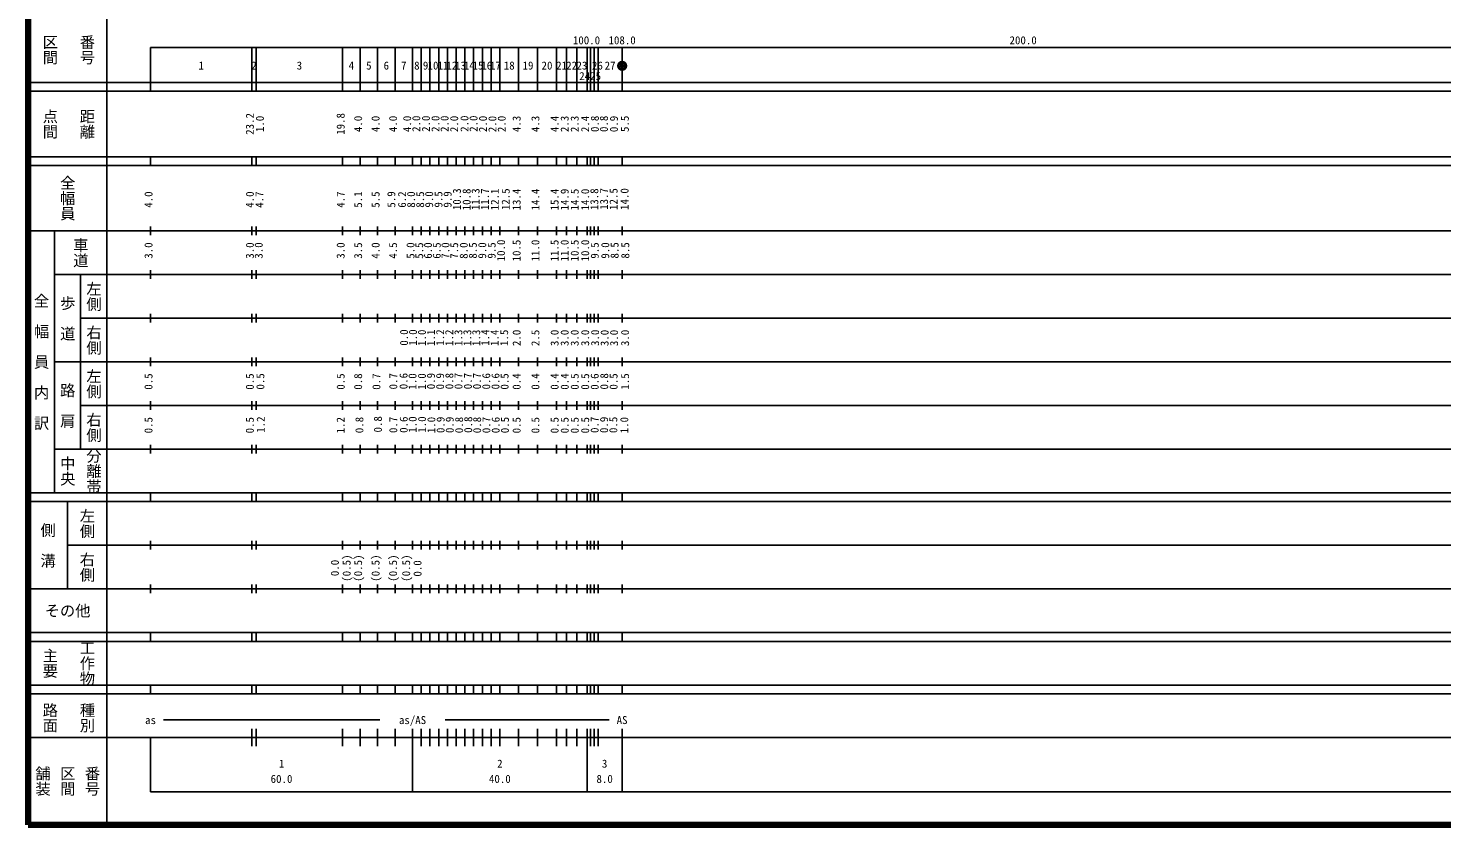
# Model space of a CAD drawing. Units: millimetres on the paper, enlarged 1000 times. Extents: x 40000 to 680000, y 20000 to 380000.
# Drawn here: x 40000 to 363711, y 20000 to 202409 of the extents above; entities that cross this region are included whole.
import ezdxf
from ezdxf.enums import TextEntityAlignment as Align

# ---------------------------------------------------------------- set-up
doc = ezdxf.new("R2010")
doc.units = ezdxf.units.MM
doc.header["$LTSCALE"] = 1000
for name, color, linetype, lineweight in [('M-BGD', 7, 'Continuous', 25), ('M-TTL', 2, 'Continuous', 140), ('M-TTL-BAND', 7, 'Continuous', 25)]:
    doc.layers.add(name, color=color, linetype=linetype, lineweight=lineweight)
doc.styles.add('@ＭＳ ゴシック', font='')
doc.styles.add('ＭＳ ゴシック', font='')
doc.styles.get('@ＭＳ ゴシック').set_extended_font_data('@MS Gothic')
doc.styles.get('ＭＳ ゴシック').set_extended_font_data('MS Gothic')

msp = doc.modelspace()

# ---------------------------------------------------------------- linework, layer by layer
at = {"layer": 'M-BGD'}
for radius in [995, 725, 425, 155]:
    msp.add_circle((176000, 193815), radius, dxfattribs=at)
at = {"layer": 'M-TTL'}
for p, q in [((40000, 380000), (40000, 20000)), ((40000, 20000), (680000, 20000))]:
    msp.add_line(p, q, dxfattribs=at)
at = {"layer": 'M-TTL-BAND'}
for p, q in [((58000, 370000), (58000, 20000)), ((68000, 198000), (579000, 198000)), ((68000, 198000), (68000, 188000)), ((91200, 188000), (91200, 198000)), ((92200, 188000), (92200, 198000)), ((112000, 188000), (112000, 198000)), ((116000, 188000), (116000, 198000)), ((120000, 188000), (120000, 198000)), ((124000, 188000), (124000, 198000)), ((128000, 188000), (128000, 198000)), ((130000, 188000), (130000, 198000)), ((132000, 188000), (132000, 198000)), ((134000, 188000), (134000, 198000)), ((136000, 188000), (136000, 198000)), ((138000, 188000), (138000, 198000)), ((140000, 188000), (140000, 198000)), ((142000, 188000), (142000, 198000)), ((144000, 188000), (144000, 198000)), ((146000, 188000), (146000, 198000)), ((148000, 188000), (148000, 198000)), ((152300, 188000), (152300, 198000)), ((156600, 188000), (156600, 198000)), ((161000, 188000), (161000, 198000)), ((163300, 188000), (163300, 198000)), ((165600, 188000), (165600, 198000)), ((168000, 188000), (168000, 198000)), ((168800, 188000), (168800, 198000)), ((169600, 188000), (169600, 198000)), ((170500, 188000), (170500, 198000)), ((176000, 188000), (176000, 198000)), ((40000, 190000), (579000, 190000)), ((40000, 188000), (579000, 188000)), ((40000, 173000), (579000, 173000)), ((68000, 171000), (68000, 173000)), ((91200, 171000), (91200, 173000)), ((92200, 171000), (92200, 173000)), ((112000, 171000), (112000, 173000)), ((116000, 171000), (116000, 173000)), ((120000, 171000), (120000, 173000)), ((124000, 171000), (124000, 173000)), ((128000, 171000), (128000, 173000)), ((130000, 171000), (130000, 173000)), ((132000, 171000), (132000, 173000)), ((134000, 171000), (134000, 173000)), ((136000, 171000), (136000, 173000)), ((138000, 171000), (138000, 173000)), ((140000, 171000), (140000, 173000)), ((142000, 171000), (142000, 173000)), ((144000, 171000), (144000, 173000)), ((146000, 171000), (146000, 173000)), ((148000, 171000), (148000, 173000)), ((152300, 171000), (152300, 173000)), ((156600, 171000), (156600, 173000)), ((161000, 171000), (161000, 173000)), ((163300, 171000), (163300, 173000)), ((165600, 171000), (165600, 173000)), ((168000, 171000), (168000, 173000)), ((168800, 171000), (168800, 173000)), ((169600, 171000), (169600, 173000)), ((170500, 171000), (170500, 173000)), ((176000, 171000), (176000, 173000)), ((40000, 171000), (579000, 171000)), ((40000, 156000), (579000, 156000)), ((46000, 96000), (46000, 156000)), ((68000, 155000), (68000, 157000)), ((91200, 155000), (91200, 157000)), ((92200, 155000), (92200, 157000)), ((112000, 155000), (112000, 157000)), ((116000, 155000), (116000, 157000)), ((120000, 155000), (120000, 157000)), ((124000, 155000), (124000, 157000)), ((128000, 155000), (128000, 157000)), ((130000, 155000), (130000, 157000)), ((132000, 155000), (132000, 157000)), ((134000, 155000), (134000, 157000)), ((136000, 155000), (136000, 157000)), ((138000, 155000), (138000, 157000)), ((140000, 155000), (140000, 157000)), ((142000, 155000), (142000, 157000)), ((144000, 155000), (144000, 157000)), ((146000, 155000), (146000, 157000)), ((148000, 155000), (148000, 157000)), ((152300, 155000), (152300, 157000)), ((156600, 155000), (156600, 157000)), ((161000, 155000), (161000, 157000)), ((163300, 155000), (163300, 157000)), ((165600, 155000), (165600, 157000)), ((168000, 155000), (168000, 157000)), ((168800, 155000), (168800, 157000)), ((169600, 155000), (169600, 157000)), ((170500, 155000), (170500, 157000)), ((176000, 155000), (176000, 157000)), ((46000, 146000), (579000, 146000)), ((52000, 146000), (52000, 106000)), ((68000, 145000), (68000, 147000)), ((91200, 145000), (91200, 147000)), ((92200, 145000), (92200, 147000)), ((112000, 145000), (112000, 147000)), ((116000, 145000), (116000, 147000)), ((120000, 145000), (120000, 147000)), ((124000, 145000), (124000, 147000)), ((128000, 145000), (128000, 147000)), ((130000, 145000), (130000, 147000)), ((132000, 145000), (132000, 147000)), ((134000, 145000), (134000, 147000)), ((136000, 145000), (136000, 147000)), ((138000, 145000), (138000, 147000)), ((140000, 145000), (140000, 147000)), ((142000, 145000), (142000, 147000)), ((144000, 145000), (144000, 147000)), ((146000, 145000), (146000, 147000)), ((148000, 145000), (148000, 147000)), ((152300, 145000), (152300, 147000)), ((156600, 145000), (156600, 147000)), ((161000, 145000), (161000, 147000)), ((163300, 145000), (163300, 147000)), ((165600, 145000), (165600, 147000)), ((168000, 145000), (168000, 147000)), ((168800, 145000), (168800, 147000)), ((169600, 145000), (169600, 147000)), ((170500, 145000), (170500, 147000)), ((176000, 145000), (176000, 147000)), ((52000, 136000), (579000, 136000)), ((68000, 135000), (68000, 137000)), ((91200, 135000), (91200, 137000)), ((92200, 135000), (92200, 137000)), ((112000, 135000), (112000, 137000)), ((116000, 135000), (116000, 137000)), ((120000, 135000), (120000, 137000)), ((124000, 135000), (124000, 137000)), ((128000, 135000), (128000, 137000)), ((130000, 135000), (130000, 137000)), ((132000, 135000), (132000, 137000)), ((134000, 135000), (134000, 137000)), ((136000, 135000), (136000, 137000)), ((138000, 135000), (138000, 137000)), ((140000, 135000), (140000, 137000)), ((142000, 135000), (142000, 137000)), ((144000, 135000), (144000, 137000)), ((146000, 135000), (146000, 137000)), ((148000, 135000), (148000, 137000)), ((152300, 135000), (152300, 137000)), ((156600, 135000), (156600, 137000)), ((161000, 135000), (161000, 137000)), ((163300, 135000), (163300, 137000)), ((165600, 135000), (165600, 137000)), ((168000, 135000), (168000, 137000)), ((168800, 135000), (168800, 137000)), ((169600, 135000), (169600, 137000)), ((170500, 135000), (170500, 137000)), ((176000, 135000), (176000, 137000)), ((68000, 125000), (68000, 127000)), ((91200, 125000), (91200, 127000)), ((92200, 125000), (92200, 127000)), ((112000, 125000), (112000, 127000)), ((116000, 125000), (116000, 127000)), ((120000, 125000), (120000, 127000)), ((124000, 125000), (124000, 127000)), ((128000, 125000), (128000, 127000)), ((130000, 125000), (130000, 127000)), ((132000, 125000), (132000, 127000)), ((134000, 125000), (134000, 127000)), ((136000, 125000), (136000, 127000)), ((138000, 125000), (138000, 127000)), ((140000, 125000), (140000, 127000)), ((142000, 125000), (142000, 127000)), ((144000, 125000), (144000, 127000)), ((146000, 125000), (146000, 127000)), ((148000, 125000), (148000, 127000)), ((152300, 125000), (152300, 127000)), ((156600, 125000), (156600, 127000)), ((161000, 125000), (161000, 127000)), ((163300, 125000), (163300, 127000)), ((165600, 125000), (165600, 127000)), ((168000, 125000), (168000, 127000)), ((168800, 125000), (168800, 127000)), ((169600, 125000), (169600, 127000)), ((170500, 125000), (170500, 127000)), ((176000, 125000), (176000, 127000)), ((46000, 126000), (579000, 126000)), ((68000, 115000), (68000, 117000)), ((91200, 115000), (91200, 117000)), ((92200, 115000), (92200, 117000)), ((112000, 115000), (112000, 117000)), ((116000, 115000), (116000, 117000)), ((120000, 115000), (120000, 117000)), ((124000, 115000), (124000, 117000)), ((128000, 115000), (128000, 117000)), ((130000, 115000), (130000, 117000)), ((132000, 115000), (132000, 117000)), ((134000, 115000), (134000, 117000)), ((136000, 115000), (136000, 117000)), ((138000, 115000), (138000, 117000)), ((140000, 115000), (140000, 117000)), ((142000, 115000), (142000, 117000)), ((144000, 115000), (144000, 117000)), ((146000, 115000), (146000, 117000)), ((148000, 115000), (148000, 117000)), ((152300, 115000), (152300, 117000)), ((156600, 115000), (156600, 117000)), ((161000, 115000), (161000, 117000)), ((163300, 115000), (163300, 117000)), ((165600, 115000), (165600, 117000)), ((168000, 115000), (168000, 117000)), ((168800, 115000), (168800, 117000)), ((169600, 115000), (169600, 117000)), ((170500, 115000), (170500, 117000)), ((176000, 115000), (176000, 117000)), ((52000, 116000), (579000, 116000)), ((68000, 105000), (68000, 107000)), ((91200, 105000), (91200, 107000)), ((92200, 105000), (92200, 107000)), ((112000, 105000), (112000, 107000)), ((116000, 105000), (116000, 107000)), ((120000, 105000), (120000, 107000)), ((124000, 105000), (124000, 107000)), ((128000, 105000), (128000, 107000)), ((130000, 105000), (130000, 107000)), ((132000, 105000), (132000, 107000)), ((134000, 105000), (134000, 107000)), ((136000, 105000), (136000, 107000)), ((138000, 105000), (138000, 107000)), ((140000, 105000), (140000, 107000)), ((142000, 105000), (142000, 107000)), ((144000, 105000), (144000, 107000)), ((146000, 105000), (146000, 107000)), ((148000, 105000), (148000, 107000)), ((152300, 105000), (152300, 107000)), ((156600, 105000), (156600, 107000)), ((161000, 105000), (161000, 107000)), ((163300, 105000), (163300, 107000)), ((165600, 105000), (165600, 107000)), ((168000, 105000), (168000, 107000)), ((168800, 105000), (168800, 107000)), ((169600, 105000), (169600, 107000)), ((170500, 105000), (170500, 107000)), ((176000, 105000), (176000, 107000)), ((46000, 106000), (579000, 106000)), ((40000, 96000), (579000, 96000)), ((40000, 94000), (579000, 94000)), ((49000, 94000), (49000, 74000)), ((68000, 94000), (68000, 96000)), ((91200, 94000), (91200, 96000)), ((92200, 94000), (92200, 96000)), ((112000, 94000), (112000, 96000)), ((116000, 94000), (116000, 96000)), ((120000, 94000), (120000, 96000)), ((124000, 94000), (124000, 96000)), ((128000, 94000), (128000, 96000)), ((130000, 94000), (130000, 96000)), ((132000, 94000), (132000, 96000)), ((134000, 94000), (134000, 96000)), ((136000, 94000), (136000, 96000)), ((138000, 94000), (138000, 96000)), ((140000, 94000), (140000, 96000)), ((142000, 94000), (142000, 96000)), ((144000, 94000), (144000, 96000)), ((146000, 94000), (146000, 96000)), ((148000, 94000), (148000, 96000)), ((152300, 94000), (152300, 96000)), ((156600, 94000), (156600, 96000)), ((161000, 94000), (161000, 96000)), ((163300, 94000), (163300, 96000)), ((165600, 94000), (165600, 96000)), ((168000, 94000), (168000, 96000)), ((168800, 94000), (168800, 96000)), ((169600, 94000), (169600, 96000)), ((170500, 94000), (170500, 96000)), ((176000, 94000), (176000, 96000)), ((68000, 83000), (68000, 85000)), ((91200, 83000), (91200, 85000)), ((92200, 83000), (92200, 85000)), ((112000, 83000), (112000, 85000)), ((116000, 83000), (116000, 85000)), ((120000, 83000), (120000, 85000)), ((124000, 83000), (124000, 85000)), ((128000, 83000), (128000, 85000)), ((130000, 83000), (130000, 85000)), ((132000, 83000), (132000, 85000)), ((134000, 83000), (134000, 85000)), ((136000, 83000), (136000, 85000)), ((138000, 83000), (138000, 85000)), ((140000, 83000), (140000, 85000)), ((142000, 83000), (142000, 85000)), ((144000, 83000), (144000, 85000)), ((146000, 83000), (146000, 85000)), ((148000, 83000), (148000, 85000)), ((152300, 83000), (152300, 85000)), ((156600, 83000), (156600, 85000)), ((161000, 83000), (161000, 85000)), ((163300, 83000), (163300, 85000)), ((165600, 83000), (165600, 85000)), ((168000, 83000), (168000, 85000)), ((168800, 83000), (168800, 85000)), ((169600, 83000), (169600, 85000)), ((170500, 83000), (170500, 85000)), ((176000, 83000), (176000, 85000)), ((49000, 84000), (579000, 84000)), ((68000, 73000), (68000, 75000)), ((91200, 73000), (91200, 75000)), ((92200, 73000), (92200, 75000)), ((112000, 73000), (112000, 75000)), ((116000, 73000), (116000, 75000)), ((120000, 73000), (120000, 75000)), ((124000, 73000), (124000, 75000)), ((128000, 73000), (128000, 75000)), ((130000, 73000), (130000, 75000)), ((132000, 73000), (132000, 75000)), ((134000, 73000), (134000, 75000)), ((136000, 73000), (136000, 75000)), ((138000, 73000), (138000, 75000)), ((140000, 73000), (140000, 75000)), ((142000, 73000), (142000, 75000)), ((144000, 73000), (144000, 75000)), ((146000, 73000), (146000, 75000)), ((148000, 73000), (148000, 75000)), ((152300, 73000), (152300, 75000)), ((156600, 73000), (156600, 75000)), ((161000, 73000), (161000, 75000)), ((163300, 73000), (163300, 75000)), ((165600, 73000), (165600, 75000)), ((168000, 73000), (168000, 75000)), ((168800, 73000), (168800, 75000)), ((169600, 73000), (169600, 75000)), ((170500, 73000), (170500, 75000)), ((176000, 73000), (176000, 75000)), ((40000, 74000), (579000, 74000)), ((40000, 64000), (579000, 64000)), ((40000, 62000), (579000, 62000)), ((68000, 62000), (68000, 64000)), ((91200, 62000), (91200, 64000)), ((92200, 62000), (92200, 64000)), ((112000, 62000), (112000, 64000)), ((116000, 62000), (116000, 64000)), ((120000, 62000), (120000, 64000)), ((124000, 62000), (124000, 64000)), ((128000, 62000), (128000, 64000)), ((130000, 62000), (130000, 64000)), ((132000, 62000), (132000, 64000)), ((134000, 62000), (134000, 64000)), ((136000, 62000), (136000, 64000)), ((138000, 62000), (138000, 64000)), ((140000, 62000), (140000, 64000)), ((142000, 62000), (142000, 64000)), ((144000, 62000), (144000, 64000)), ((146000, 62000), (146000, 64000)), ((148000, 62000), (148000, 64000)), ((152300, 62000), (152300, 64000)), ((156600, 62000), (156600, 64000)), ((161000, 62000), (161000, 64000)), ((163300, 62000), (163300, 64000)), ((165600, 62000), (165600, 64000)), ((168000, 62000), (168000, 64000)), ((168800, 62000), (168800, 64000)), ((169600, 62000), (169600, 64000)), ((170500, 62000), (170500, 64000)), ((176000, 62000), (176000, 64000)), ((40000, 52000), (579000, 52000)), ((68000, 50000), (68000, 52000)), ((91200, 50000), (91200, 52000)), ((92200, 50000), (92200, 52000)), ((112000, 50000), (112000, 52000)), ((116000, 50000), (116000, 52000)), ((120000, 50000), (120000, 52000)), ((124000, 50000), (124000, 52000)), ((128000, 50000), (128000, 52000)), ((130000, 50000), (130000, 52000)), ((132000, 50000), (132000, 52000)), ((134000, 50000), (134000, 52000)), ((136000, 50000), (136000, 52000)), ((138000, 50000), (138000, 52000)), ((140000, 50000), (140000, 52000)), ((142000, 50000), (142000, 52000)), ((144000, 50000), (144000, 52000)), ((146000, 50000), (146000, 52000)), ((148000, 50000), (148000, 52000)), ((152300, 50000), (152300, 52000)), ((156600, 50000), (156600, 52000)), ((161000, 50000), (161000, 52000)), ((163300, 50000), (163300, 52000)), ((165600, 50000), (165600, 52000)), ((168000, 50000), (168000, 52000)), ((168800, 50000), (168800, 52000)), ((169600, 50000), (169600, 52000)), ((170500, 50000), (170500, 52000)), ((176000, 50000), (176000, 52000)), ((40000, 50000), (579000, 50000)), ((71000, 44000), (120500, 44000)), ((135500, 44000), (173000, 44000)), ((40000, 40000), (579000, 40000)), ((68000, 40000), (68000, 27500)), ((91200, 38000), (91200, 42000)), ((92200, 38000), (92200, 42000)), ((112000, 38000), (112000, 42000)), ((116000, 38000), (116000, 42000)), ((120000, 38000), (120000, 42000)), ((124000, 38000), (124000, 42000)), ((128000, 27500), (128000, 42000)), ((130000, 38000), (130000, 42000)), ((132000, 38000), (132000, 42000)), ((134000, 38000), (134000, 42000)), ((136000, 38000), (136000, 42000)), ((138000, 38000), (138000, 42000)), ((140000, 38000), (140000, 42000)), ((142000, 38000), (142000, 42000)), ((144000, 38000), (144000, 42000)), ((146000, 38000), (146000, 42000)), ((148000, 38000), (148000, 42000)), ((152300, 38000), (152300, 42000)), ((156600, 38000), (156600, 42000)), ((161000, 38000), (161000, 42000)), ((163300, 38000), (163300, 42000)), ((165600, 38000), (165600, 42000)), ((168000, 27500), (168000, 42000)), ((168800, 38000), (168800, 42000)), ((169600, 38000), (169600, 42000)), ((170500, 38000), (170500, 42000)), ((176000, 27500), (176000, 42000)), ((68000, 27500), (579000, 27500))]:
    msp.add_line(p, q, dxfattribs=at)

# ---------------------------------------------------------------- texts
at = {"layer": 'M-TTL-BAND', "style": '@ＭＳ ゴシック'}
for s, p in [('番号', (53500, 197500)), ('区間', (45000, 197500)), ('点間', (45000, 180500)), ('距離', (53500, 180500)), ('全幅員', (49000, 163500)), ('車道', (52000, 151000)), ('左側', (55000, 141000)), ('全\u3000幅\u3000員\u3000内\u3000訳', (43000, 126000)), ('歩\u3000道', (49000, 136000)), ('右側', (55000, 131000)), ('左側', (55000, 121000)), ('路\u3000肩', (49000, 116000)), ('右側', (55000, 111000)), ('中央', (49000, 101000)), ('分離帯', (55000, 101000)), ('左側', (53500, 89000)), ('側\u3000溝', (44500, 84000)), ('右側', (53500, 79000)), ('工作物', (53500, 57000)), ('主要', (45000, 57000)), ('路面', (45000, 44500)), ('種別', (53500, 44500)), ('舗装', (43333, 30000)), ('区間', (49000, 30000)), ('番号', (54667, 30000))]:
    msp.add_text(s, height=2566, rotation=270, dxfattribs=at).set_placement(p, align=Align.MIDDLE_CENTER)
at = {"layer": 'M-TTL-BAND', "style": 'ＭＳ ゴシック'}
for s, p in [('100.0', (167844, 198195)), ('108.0', (176000, 198195)), ('200.0', (267844, 198195)), ('1', (79600, 192405)), ('2', (91700, 192405)), ('3', (102100, 192405)), ('4', (114000, 192405)), ('5', (118000, 192405)), ('6', (122000, 192405)), ('7', (126000, 192405)), ('8', (129000, 192405)), ('9', (131000, 192405)), ('10', (132689, 192405)), ('11', (135000, 192405)), ('12', (137000, 192405)), ('13', (139000, 192405)), ('14', (141000, 192405)), ('15', (143000, 192405)), ('16', (145000, 192405)), ('17', (147000, 192405)), ('18', (150150, 192405)), ('19', (154450, 192405)), ('20', (158800, 192405)), ('21', (162150, 192405)), ('22', (164450, 192405)), ('23', (166800, 192405)), ('26', (170339, 192405)), ('27', (173250, 192405)), ('24', (167436, 190000)), ('25', (169917, 190000)), ('as', (68000, 42500)), ('as/AS', (128000, 42500)), ('AS', (176000, 42500)), ('1', (98000, 32523)), ('2', (148000, 32523)), ('3', (172000, 32523)), ('60.0', (98000, 29033)), ('40.0', (148000, 29033)), ('8.0', (172000, 29033))]:
    msp.add_text(s, height=1833, dxfattribs=at).set_placement(p, align=Align.BOTTOM_CENTER)
for s, p in [('23.2', (92200, 180500)), ('1.0', (94506, 180504)), ('19.8', (113000, 180500)), ('4.0', (117000, 180500)), ('4.0', (121000, 180500)), ('4.0', (125000, 180500)), ('4.0', (128231, 180504)), ('2.0', (130315, 180537)), ('2.0', (132533, 180537)), ('2.0', (134717, 180537)), ('2.0', (136800, 180537)), ('2.0', (139000, 180500)), ('2.0', (141360, 180551)), ('2.0', (143436, 180551)), ('2.0', (145594, 180497)), ('2.0', (147752, 180469)), ('2.0', (149882, 180497)), ('4.3', (153300, 180500)), ('4.3', (157600, 180500)), ('4.4', (162000, 180500)), ('2.3', (164300, 180500)), ('2.3', (166600, 180500)), ('2.4', (169000, 180500)), ('0.8', (171216, 180519)), ('0.8', (173288, 180519)), ('0.9', (175589, 180493)), ('5.5', (178089, 180519)), ('10.3', (139631, 163251)), ('10.8', (141850, 163209)), ('11.3', (143902, 163251)), ('11.7', (146038, 163251)), ('12.1', (148300, 163209)), ('12.5', (150800, 163251)), ('13.4', (153300, 163174)), ('14.4', (157600, 163174)), ('15.4', (162000, 163174)), ('14.9', (164300, 163174)), ('14.5', (166600, 163174)), ('14.0', (169000, 163174)), ('13.8', (171097, 163249)), ('13.7', (173314, 163322)), ('12.5', (175506, 163297)), ('14.0', (178015, 163297)), ('4.0', (69000, 163174)), ('4.0', (92200, 163174)), ('4.7', (94403, 163156)), ('4.7', (113000, 163174)), ('5.1', (117000, 163174)), ('5.5', (121000, 163174)), ('5.9', (124605, 163200)), ('6.2', (127064, 163182)), ('8.0', (129133, 163182)), ('8.5', (131202, 163182)), ('9.0', (133266, 163209)), ('9.5', (135401, 163209)), ('9.9', (137495, 163209)), ('3.0', (69000, 151500)), ('3.0', (92200, 151500)), ('3.0', (94231, 151513)), ('3.0', (113000, 151500)), ('3.5', (117000, 151500)), ('4.0', (121000, 151500)), ('4.5', (125000, 151500)), ('5.0', (129000, 151500)), ('5.5', (131000, 151500)), ('6.0', (133000, 151500)), ('6.5', (135000, 151500)), ('7.0', (137000, 151500)), ('7.5', (139000, 151500)), ('8.0', (141184, 151487)), ('8.5', (143272, 151520)), ('9.0', (145426, 151520)), ('9.5', (147581, 151520)), ('10.0', (149735, 151520)), ('10.5', (153300, 151500)), ('11.0', (157600, 151500)), ('11.5', (162000, 151500)), ('11.0', (164300, 151500)), ('10.5', (166600, 151500)), ('10.0', (169000, 151500)), ('9.5', (171196, 151514)), ('9.0', (173603, 151514)), ('8.5', (175742, 151540)), ('8.5', (178191, 151524)), ('0.0', (127509, 131581)), ('1.0', (129561, 131581)), ('1.0', (131612, 131534)), ('1.1', (133687, 131534)), ('1.2', (135786, 131581)), ('1.2', (137862, 131534)), ('1.3', (139961, 131534)), ('1.3', (142012, 131534)), ('1.3', (144045, 131522)), ('1.4', (146126, 131544)), ('1.4', (148251, 131522)), ('1.5', (150443, 131522)), ('2.0', (153300, 131500)), ('2.5', (157600, 131500)), ('3.0', (162000, 131500)), ('3.0', (164300, 131500)), ('3.0', (166600, 131500)), ('3.0', (169000, 131500)), ('3.0', (171270, 131515)), ('3.0', (173451, 131480)), ('3.0', (175615, 131480)), ('3.0', (178139, 131492)), ('0.5', (69000, 121500)), ('0.5', (92200, 121500)), ('0.5', (94611, 121530)), ('0.5', (113000, 121500)), ('0.8', (117000, 121500)), ('0.7', (121189, 121490)), ('0.7', (125050, 121565)), ('0.6', (127403, 121604)), ('1.0', (129447, 121526)), ('1.0', (131606, 121526)), ('0.9', (133689, 121604)), ('0.9', (135772, 121565)), ('0.8', (137893, 121604)), ('0.7', (139975, 121604)), ('0.7', (142135, 121604)), ('0.7', (144218, 121604)), ('0.6', (146339, 121565)), ('0.6', (148460, 121565)), ('0.5', (150543, 121526)), ('0.4', (153300, 121500)), ('0.4', (157600, 121500)), ('0.4', (162000, 121500)), ('0.4', (164300, 121500)), ('0.5', (166600, 121500)), ('0.5', (169000, 121500)), ('0.6', (171171, 121491)), ('0.8', (173368, 121549)), ('0.5', (175505, 121520)), ('1.5', (178135, 121514)), ('1.2', (94698, 111629)), ('0.8', (121535, 111712)), ('0.7', (125050, 111576)), ('0.6', (127441, 111615)), ('1.0', (129485, 111653)), ('1.0', (131645, 111653)), ('0.9', (135887, 111576)), ('0.9', (137970, 111576)), ('0.8', (142212, 111615)), ('0.7', (171162, 111592)), ('0.9', (173317, 111576)), ('0.5', (69000, 111500)), ('0.5', (92200, 111500)), ('1.2', (113000, 111500)), ('0.8', (117295, 111539)), ('1.0', (133766, 111538)), ('0.8', (140130, 111538)), ('0.8', (144256, 111538)), ('0.7', (146377, 111538)), ('0.6', (148498, 111538)), ('0.5', (150620, 111538)), ('0.5', (153300, 111500)), ('0.5', (157600, 111500)), ('0.5', (162000, 111500)), ('0.5', (164300, 111500)), ('0.5', (166600, 111500)), ('0.5', (169000, 111500)), ('0.5', (175439, 111576)), ('1.0', (177955, 111516)), ('(0.5)', (114370, 78764)), ('(0.5)', (117000, 78764)), ('(0.5)', (121000, 78764)), ('(0.5)', (125000, 78764)), ('(0.5)', (128000, 78764)), ('0.0', (111670, 78805)), ('0.0', (130609, 78700))]:
    msp.add_text(s, height=1833, rotation=90, dxfattribs=at).set_placement(p, align=Align.BOTTOM_CENTER)
msp.add_text('その他', height=2566, dxfattribs=at).set_placement((49000, 69000), align=Align.MIDDLE_CENTER)

doc.saveas('drawing.dxf')
